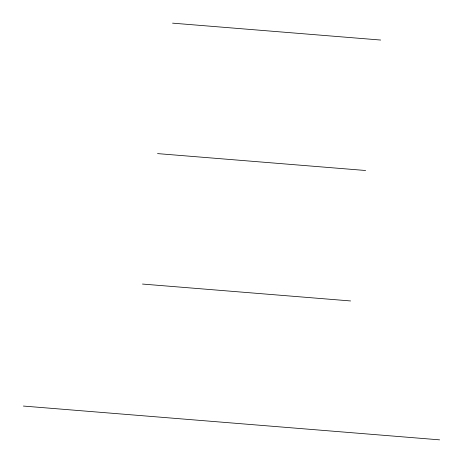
<?xml version="1.0" encoding="UTF-8"?>
<svg xmlns="http://www.w3.org/2000/svg" width="463" height="463" viewBox="0 0 463 463"><rect width="100%" height="100%" fill="white"/><g stroke="black" fill="none" stroke-linecap="round" stroke-linejoin="round"><path stroke-width="0.69" d="M172.554 23.15L380.667 40.044M157.518 153.6L365.631 170.5M142.477 284.056L350.595 300.95M23.381 406.057L439.618 439.85"/></g></svg>
